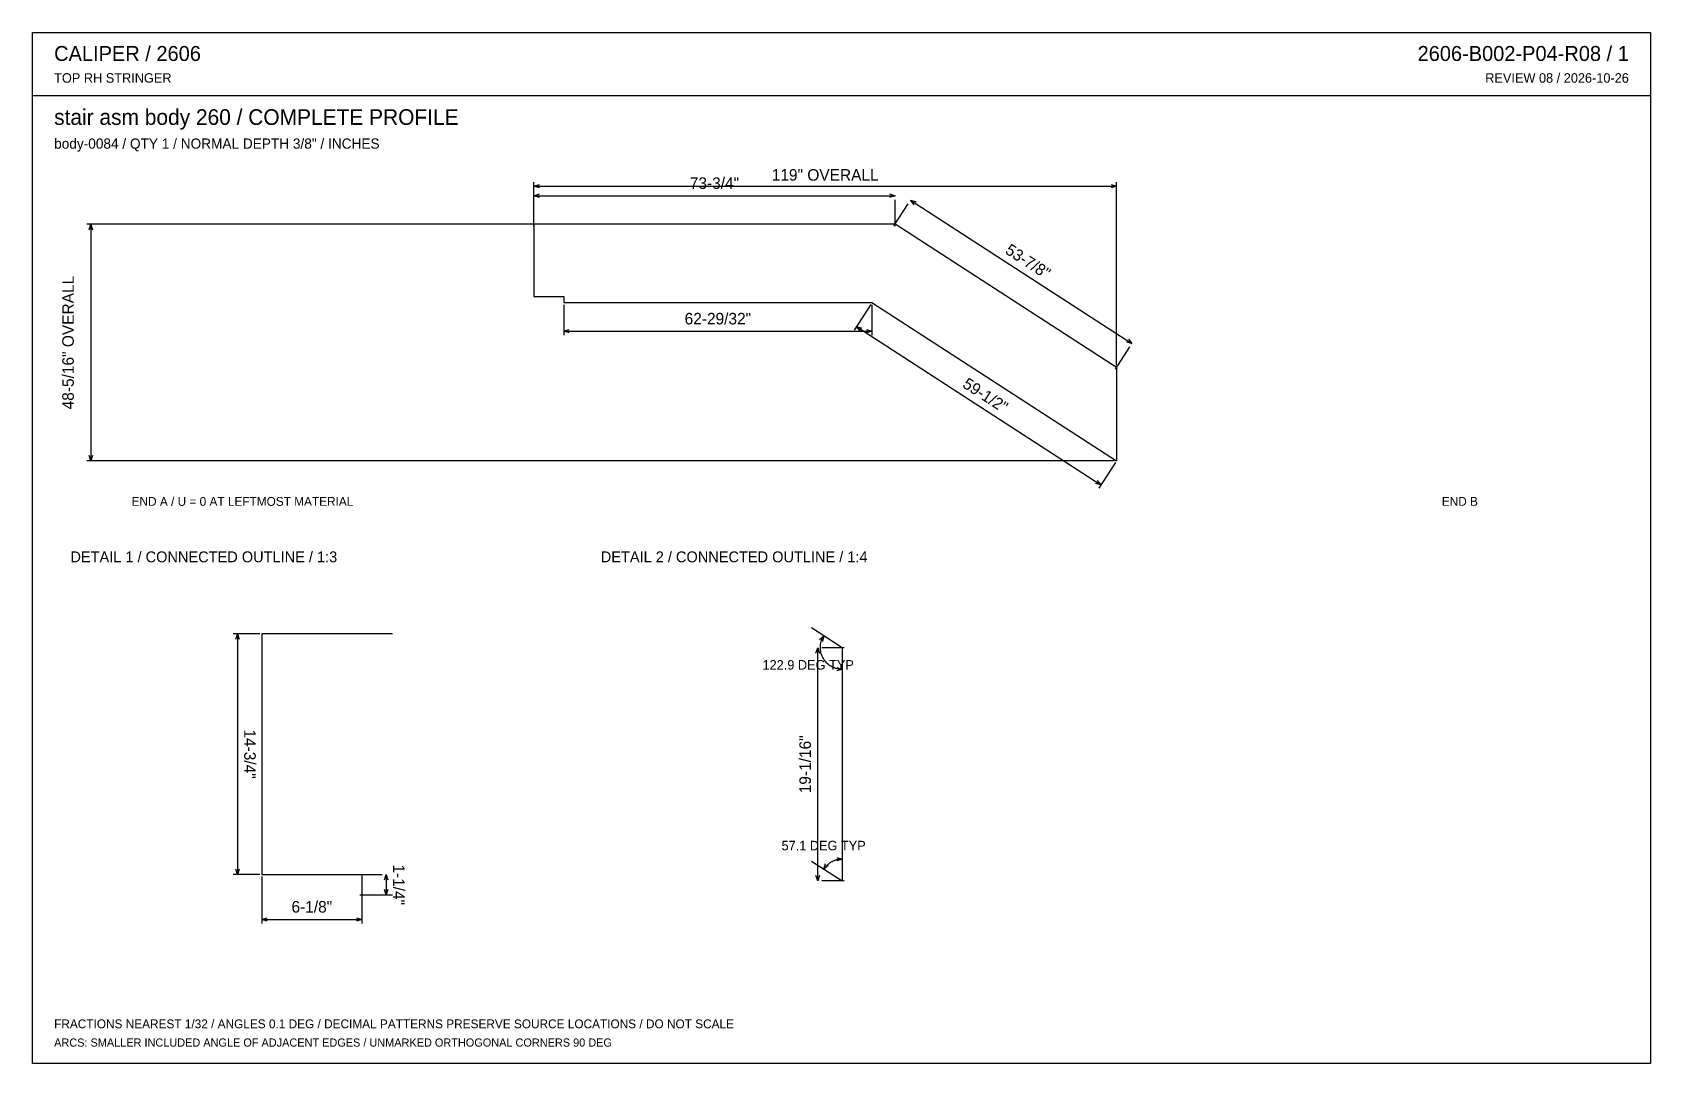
# Model space of a CAD drawing. Header units: inches. Extents: x 0.5 to 33.5, y 0.5 to 21.5.
import ezdxf
from ezdxf.enums import TextEntityAlignment as Align

# ---------------------------------------------------------------- set-up
doc = ezdxf.new("R2010")
doc.units = ezdxf.units.IN
doc.header["$MEASUREMENT"] = 0

msp = doc.modelspace()

# ---------------------------------------------------------------- linework, layer by layer
at = {"layer": 'ANNOTATION'}
for p, q in [((10.717, 17.652), (10.717, 18.472)), ((10.717, 18.389), (10.828, 18.424)), ((10.717, 18.389), (22.617, 18.389)), ((10.828, 18.354), (10.717, 18.389)), ((10.717, 18.193), (10.828, 18.228)), ((10.717, 18.193), (18.093, 18.193)), ((10.828, 18.159), (10.717, 18.193)), ((17.982, 18.228), (18.093, 18.193)), ((18.093, 18.193), (17.982, 18.159)), ((22.506, 18.424), (22.617, 18.389)), ((22.617, 18.389), (22.506, 18.354)), ((22.617, 14.726), (22.617, 18.472)), ((10.717, 17.568), (10.717, 18.11)), ((18.07, 17.575), (18.364, 18.03)), ((18.093, 17.568), (18.093, 18.11)), ((18.41, 18.1), (22.933, 15.174)), ((18.484, 18.01), (18.41, 18.1)), ((18.41, 18.1), (18.522, 18.069)), ((18.051, 17.61), (1.583, 17.61)), ((1.632, 17.499), (1.667, 17.61)), ((1.667, 17.61), (1.667, 12.779)), ((1.667, 17.61), (1.701, 17.499)), ((11.329, 15.968), (11.329, 15.343)), ((17.598, 15.975), (17.259, 15.45)), ((17.621, 15.968), (17.621, 15.343)), ((11.329, 15.427), (11.44, 15.461)), ((11.329, 15.427), (17.621, 15.427)), ((11.44, 15.392), (11.329, 15.427)), ((17.304, 15.52), (22.3, 12.289)), ((17.378, 15.431), (17.304, 15.52)), ((17.304, 15.52), (17.416, 15.489)), ((17.51, 15.461), (17.621, 15.427)), ((17.621, 15.427), (17.51, 15.392)), ((22.859, 15.264), (22.933, 15.174)), ((22.594, 14.649), (22.888, 15.104)), ((22.933, 15.174), (22.821, 15.205)), ((22.575, 12.779), (1.583, 12.779)), ((1.667, 12.779), (1.632, 12.89)), ((1.701, 12.89), (1.667, 12.779)), ((22.594, 12.744), (22.255, 12.219)), ((22.3, 12.289), (22.188, 12.32)), ((22.225, 12.379), (22.3, 12.289)), ((5.118, 9.25), (4.576, 9.25)), ((4.625, 9.139), (4.66, 9.25)), ((4.66, 9.25), (4.66, 4.333)), ((4.66, 9.25), (4.694, 9.139)), ((16.479, 8.854), (16.514, 8.965)), ((16.514, 4.202), (16.514, 8.965)), ((16.514, 8.965), (16.549, 8.854)), ((16.554, 9.129), (16.641, 9.206)), ((16.57, 8.975), (16.571, 9.002)), ((16.57, 8.948), (16.57, 8.975)), ((16.572, 8.921), (16.57, 8.948)), ((16.571, 9.002), (16.574, 9.029)), ((16.574, 9.029), (16.579, 9.056)), ((16.579, 9.056), (16.585, 9.083)), ((16.585, 9.083), (16.593, 9.109)), ((16.593, 9.109), (16.603, 9.134)), ((17.056, 8.965), (16.597, 8.965)), ((16.603, 9.134), (16.614, 9.159)), ((16.641, 9.206), (16.613, 9.093)), ((16.614, 9.159), (16.627, 9.183)), ((16.627, 9.183), (16.641, 9.206)), ((16.575, 8.894), (16.572, 8.921)), ((16.58, 8.867), (16.575, 8.894)), ((16.587, 8.841), (16.58, 8.867)), ((16.596, 8.815), (16.587, 8.841)), ((16.606, 8.789), (16.596, 8.815)), ((16.617, 8.765), (16.606, 8.789)), ((16.63, 8.741), (16.617, 8.765)), ((16.645, 8.718), (16.63, 8.741)), ((16.66, 8.696), (16.645, 8.718)), ((16.678, 8.674), (16.66, 8.696)), ((16.696, 8.654), (16.678, 8.674)), ((16.716, 8.636), (16.696, 8.654)), ((16.736, 8.618), (16.716, 8.636)), ((16.758, 8.602), (16.736, 8.618)), ((16.781, 8.587), (16.758, 8.602)), ((16.805, 8.573), (16.781, 8.587)), ((16.829, 8.561), (16.805, 8.573)), ((16.854, 8.55), (16.829, 8.561)), ((16.88, 8.541), (16.854, 8.55)), ((16.906, 8.534), (16.88, 8.541)), ((17.014, 8.521), (16.902, 8.489)), ((16.904, 8.559), (17.014, 8.521)), ((16.933, 8.528), (16.906, 8.534)), ((16.96, 8.524), (16.933, 8.528)), ((16.987, 8.521), (16.96, 8.524)), ((17.014, 8.521), (16.987, 8.521)), ((16.889, 4.628), (16.877, 4.624)), ((16.901, 4.631), (16.889, 4.628)), ((16.914, 4.635), (16.901, 4.631)), ((16.902, 4.679), (17.014, 4.646)), ((17.014, 4.646), (16.903, 4.61)), ((16.926, 4.637), (16.914, 4.635)), ((16.938, 4.64), (16.926, 4.637)), ((16.951, 4.642), (16.938, 4.64)), ((16.963, 4.643), (16.951, 4.642)), ((16.976, 4.644), (16.963, 4.643)), ((16.989, 4.645), (16.976, 4.644)), ((17.001, 4.646), (16.989, 4.645)), ((17.014, 4.646), (17.001, 4.646)), ((5.118, 4.333), (4.576, 4.333)), ((4.66, 4.333), (4.625, 4.444)), ((4.694, 4.444), (4.66, 4.333)), ((7.16, 4.333), (7.618, 4.333)), ((7.667, 4.222), (7.701, 4.333)), ((7.701, 4.333), (7.701, 3.917)), ((7.701, 4.333), (7.736, 4.222)), ((16.514, 4.202), (16.479, 4.313)), ((16.549, 4.313), (16.514, 4.202)), ((16.641, 4.443), (16.673, 4.555)), ((16.731, 4.516), (16.641, 4.443)), ((16.648, 4.453), (16.641, 4.443)), ((16.655, 4.464), (16.648, 4.453)), ((16.663, 4.474), (16.655, 4.464)), ((16.671, 4.484), (16.663, 4.474)), ((16.679, 4.493), (16.671, 4.484)), ((16.687, 4.503), (16.679, 4.493)), ((16.696, 4.512), (16.687, 4.503)), ((16.705, 4.521), (16.696, 4.512)), ((16.714, 4.53), (16.705, 4.521)), ((16.724, 4.538), (16.714, 4.53)), ((16.733, 4.546), (16.724, 4.538)), ((16.743, 4.554), (16.733, 4.546)), ((16.753, 4.562), (16.743, 4.554)), ((16.764, 4.569), (16.753, 4.562)), ((16.774, 4.576), (16.764, 4.569)), ((16.785, 4.583), (16.774, 4.576)), ((16.796, 4.589), (16.785, 4.583)), ((16.807, 4.595), (16.796, 4.589)), ((16.818, 4.601), (16.807, 4.595)), ((16.83, 4.606), (16.818, 4.601)), ((16.841, 4.611), (16.83, 4.606)), ((16.853, 4.616), (16.841, 4.611)), ((16.865, 4.62), (16.853, 4.616)), ((16.877, 4.624), (16.865, 4.62)), ((5.16, 4.292), (5.16, 3.333)), ((7.201, 4.292), (7.201, 3.333)), ((7.701, 3.917), (7.667, 4.028)), ((7.736, 4.028), (7.701, 3.917)), ((17.056, 4.202), (16.597, 4.202)), ((7.16, 3.917), (7.618, 3.917)), ((5.16, 3.417), (5.271, 3.451)), ((5.16, 3.417), (7.201, 3.417)), ((5.271, 3.382), (5.16, 3.417)), ((7.09, 3.451), (7.201, 3.417)), ((7.201, 3.417), (7.09, 3.382))]:
    msp.add_line(p, q, dxfattribs=at)
at = {"layer": 'OUTLINE'}
for p, q in [((0.472, 21.528), (33.528, 21.528)), ((0.472, 0.472), (0.472, 21.528)), ((33.528, 21.528), (33.528, 0.472)), ((0.472, 20.236), (33.528, 20.236)), ((18.093, 17.61), (10.717, 17.61)), ((10.717, 17.61), (10.717, 16.135)), ((22.617, 14.684), (18.093, 17.61)), ((10.717, 16.135), (11.329, 16.135)), ((11.329, 16.135), (11.329, 16.01)), ((11.329, 16.01), (17.621, 16.01)), ((17.621, 16.01), (22.617, 12.779)), ((22.617, 14.684), (22.617, 12.779)), ((17.014, 8.965), (16.389, 9.369)), ((7.826, 9.25), (5.16, 9.25)), ((5.16, 9.25), (5.16, 4.333)), ((17.014, 8.965), (17.014, 4.202)), ((5.16, 4.333), (7.201, 4.333)), ((7.201, 4.333), (7.201, 3.917)), ((16.389, 4.606), (17.014, 4.202)), ((7.201, 3.917), (7.826, 3.917)), ((33.528, 0.472), (0.472, 0.472))]:
    msp.add_line(p, q, dxfattribs=at)

# ---------------------------------------------------------------- texts
at = {"layer": 'ANNOTATION'}
for s, height, p in [('CALIPER / 2606', 0.30556, (0.917, 20.944)), ('TOP RH STRINGER', 0.19444, (0.917, 20.5)), ('stair asm body 260 / COMPLETE PROFILE', 0.31944, (0.917, 19.639)), ('body-0084 / QTY 1 / NORMAL DEPTH 3/8" / INCHES', 0.20833, (0.917, 19.153)), ('END A / U = 0 AT LEFTMOST MATERIAL', 0.18056, (2.5, 11.861)), ('DETAIL 1 / CONNECTED OUTLINE / 1:3', 0.22222, (1.25, 10.708)), ('DETAIL 2 / CONNECTED OUTLINE / 1:4', 0.22222, (12.083, 10.708)), ('FRACTIONS NEAREST 1/32 / ANGLES 0.1 DEG / DECIMAL PATTERNS PRESERVE SOURCE LOCATIONS / DO NOT SCALE', 0.18056, (0.917, 1.194)), ('ARCS: SMALLER INCLUDED ANGLE OF ADJACENT EDGES / UNMARKED ORTHOGONAL CORNERS 90 DEG', 0.16667, (0.917, 0.819))]:
    msp.add_text(s, height=height, dxfattribs=at).set_placement(p)
for s, height, p in [('2606-B002-P04-R08 / 1', 0.30556, (33.083, 20.944)), ('REVIEW 08 / 2026-10-26', 0.19444, (33.083, 20.5)), ('END B', 0.1806, (30, 11.861))]:
    msp.add_text(s, height=height, dxfattribs=at).set_placement(p, align=Align.RIGHT)
for s, height, p in [('73-3/4"', 0.2361, (14.405, 18.332)), ('119" OVERALL', 0.23611, (16.667, 18.5)), ('62-29/32"', 0.2361, (14.475, 15.565)), ('122.9 DEG TYP', 0.19444, (16.319, 8.517)), ('57.1 DEG TYP', 0.19444, (16.635, 4.827)), ('6-1/8"', 0.2361, (6.181, 3.556))]:
    msp.add_text(s, height=height, dxfattribs=at).set_placement(p, align=Align.CENTER)
for s, height, rotation, p in [('53-7/8"', 0.2361, -32.8905, (20.747, 16.754)), ('48-5/16" OVERALL', 0.23611, 90, (1.319, 15.194)), ('59-1/2"', 0.2361, -32.8905, (19.877, 14.021)), ('14-3/4"', 0.2361, -90, (4.799, 6.792)), ('19-1/16"', 0.2361, 90, (16.375, 6.583)), ('1-1/4"', 0.2361, -90, (7.84, 4.125))]:
    msp.add_text(s, height=height, rotation=rotation, dxfattribs=at).set_placement(p, align=Align.CENTER)

doc.saveas('drawing.dxf')
